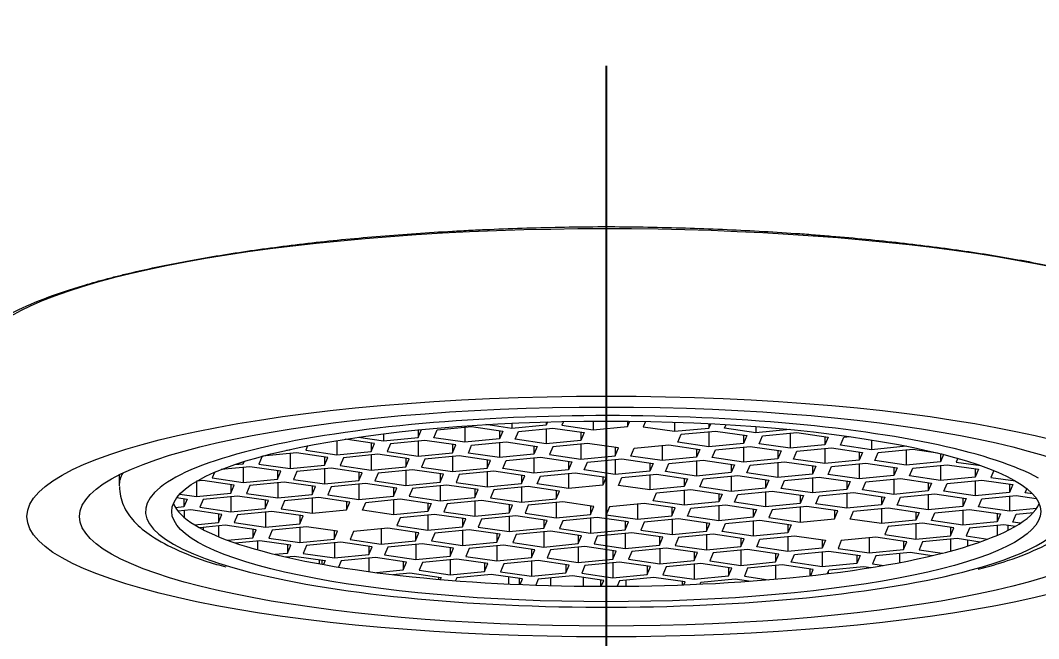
# Model space of a CAD drawing. Extents: x 8168 to 8762, y -18775 to -18355.
# Drawn here: x 8517.37 to 8536.7, y -18565.15 to -18553.4 of the extents above; entities that cross this region are included whole.
import ezdxf

# ---------------------------------------------------------------- set-up
doc = ezdxf.new("R2010")
doc.units = 0
doc.header["$MEASUREMENT"] = 0
doc.linetypes.add('CENTER2', pattern=[28.575, 19.05, -3.175, 3.175, -3.175])
doc.linetypes.add('HIDDEN2', pattern=[4.7625, 3.175, -1.5875])
doc.layers.get('DEFPOINTS').update_dxf_attribs({"linetype": 'CONTINUOUS'})
for name, color, linetype in [('1', 4, 'HIDDEN2'), ('CENTER', 1, 'CENTER2'), ('DIM', 2, 'CONTINUOUS')]:
    doc.layers.add(name, color=color, linetype=linetype)
doc.styles.get("Standard").update_dxf_attribs({"font": ''})
doc.styles.get('Standard').set_extended_font_data('Gulim')
doc.dimstyles.new('ISO-25', dxfattribs={"dimtxt": 2.5, "dimasz": 2.5, "dimexe": 1.25, "dimexo": 0.625, "dimtad": 1, "dimdec": 1, "dimdsep": 46, "dimtxsty": 'Standard', "dimcen": 2.5, "dimadec": 0, "dimazin": 0, "dimtfac": 1, "dimtdec": 1, "dimtmove": 0, "dimatfit": 3, "dimfxl": 1, "dimarcsym": 0})

# ---------------------------------------------------------------- blocks, each defined once
blk = doc.blocks.new('*D20')
at = {"layer": 'DEFPOINTS', "color": 0, "transparency": 16777216}
for p in [(8528.417, -18544.232, 0), (8571.582, -18544.232), (8554.294, -18657.364, 0)]:
    blk.add_point(p, dxfattribs=at)
at = {"layer": 'DIM', "color": 3, "lineweight": -2, "transparency": 16777216}
for p, q in [((8529.042, -18544.232), (8572.832, -18544.232)), ((8571.582, -18652.364), (8571.582, -18549.232)), ((8554.919, -18657.364), (8572.832, -18657.364))]:
    blk.add_line(p, q, dxfattribs=at)
at = {"layer": 'DIM', "color": 3, "transparency": 16777216}
for points in [[(8570.748, -18549.232), (8572.415, -18549.232), (8571.582, -18544.232)], [(8570.748, -18652.364), (8572.415, -18652.364), (8571.582, -18657.364)]]:
    blk.add_solid(points, dxfattribs=at)
at = {"layer": 'DIM', "color": 3, "transparency": 16777216, "insert": (8568.387, -18606.596), "char_height": 5, "attachment_point": 5, "rotation": 90}
blk.add_mtext('113', dxfattribs=at)
blk = doc.blocks.new('*D21')
at = {"layer": 'DEFPOINTS', "color": 0, "transparency": 16777216}
for p in [(8528.493, -18504.333, 0), (8592.233, -18504.333), (8554.294, -18657.364, 0)]:
    blk.add_point(p, dxfattribs=at)
at = {"layer": 'DIM', "color": 3, "lineweight": -2, "transparency": 16777216}
for p, q in [((8529.118, -18504.333), (8593.483, -18504.333)), ((8592.233, -18652.364), (8592.233, -18509.333)), ((8554.919, -18657.364), (8593.483, -18657.364))]:
    blk.add_line(p, q, dxfattribs=at)
at = {"layer": 'DIM', "color": 3, "transparency": 16777216}
for points in [[(8591.399, -18509.333), (8593.066, -18509.333), (8592.233, -18504.333)], [(8591.399, -18652.364), (8593.066, -18652.364), (8592.233, -18657.364)]]:
    blk.add_solid(points, dxfattribs=at)
at = {"layer": 'DIM', "color": 3, "transparency": 16777216, "insert": (8589.038, -18598.267), "char_height": 5, "attachment_point": 5, "rotation": 90}
blk.add_mtext('153', dxfattribs=at)

msp = doc.modelspace()

# ---------------------------------------------------------------- linework, layer by layer
at = {"layer": '1', "color": 7, "linetype": 'Continuous', "lineweight": 18}
for p, q in [((8526.699, -18561.055, 0), (8526.699, -18561.153, 0)), ((8527.378, -18561.03, 0), (8527.353, -18561.09, 0)), ((8527.353, -18561.031, 0), (8527.353, -18561.09, 0)), ((8527.683, -18561.023, 0), (8527.652, -18561.095, 0)), ((8528.243, -18561.015, 0), (8528.243, -18561.181, 0)), ((8528.897, -18561.016, 0), (8528.897, -18561.118, 0)), ((8528.897, -18561.118, 0), (8528.94, -18561.017, 0)), ((8529.239, -18561.021, 0), (8529.196, -18561.123, 0)), ((8529.787, -18561.035, 0), (8529.787, -18561.209, 0)), ((8530.441, -18561.063, 0), (8530.441, -18561.146, 0)), ((8530.441, -18561.146, 0), (8530.476, -18561.065, 0)), ((8524.266, -18561.257, 0), (8524.266, -18561.389, 0)), ((8524.92, -18561.326, 0), (8524.983, -18561.177, 0)), ((8524.92, -18561.183, 0), (8524.92, -18561.326, 0)), ((8525.219, -18561.331, 0), (8525.282, -18561.182, 0)), ((8525.282, -18561.182, 0), (8525.936, -18561.118, 0)), ((8525.81, -18561.13, 0), (8525.81, -18561.417, 0)), ((8525.936, -18561.118, 0), (8526.527, -18561.204, 0)), ((8526.699, -18561.153, 0), (8526.206, -18561.081, 0)), ((8526.464, -18561.195, 0), (8526.464, -18561.354, 0)), ((8526.527, -18561.204, 0), (8526.464, -18561.354, 0)), ((8527.353, -18561.09, 0), (8526.699, -18561.153, 0)), ((8526.763, -18561.359, 0), (8526.826, -18561.21, 0)), ((8526.826, -18561.21, 0), (8527.48, -18561.146, 0)), ((8527.354, -18561.159, 0), (8527.354, -18561.445, 0)), ((8527.48, -18561.146, 0), (8528.071, -18561.232, 0)), ((8527.652, -18561.095, 0), (8528.243, -18561.181, 0)), ((8528.008, -18561.223, 0), (8528.008, -18561.382, 0)), ((8528.071, -18561.232, 0), (8528.008, -18561.382, 0)), ((8528.243, -18561.181, 0), (8528.897, -18561.118, 0)), ((8529.196, -18561.123, 0), (8529.787, -18561.209, 0)), ((8529.787, -18561.209, 0), (8530.441, -18561.146, 0)), ((8529.914, -18561.266, 0), (8530.568, -18561.203, 0)), ((8530.442, -18561.215, 0), (8530.442, -18561.502, 0)), ((8530.568, -18561.203, 0), (8531.159, -18561.289, 0)), ((8530.74, -18561.151, 0), (8530.77, -18561.081, 0)), ((8531.332, -18561.238, 0), (8530.74, -18561.151, 0)), ((8531.332, -18561.119, 0), (8531.332, -18561.238, 0)), ((8531.979, -18561.175, 0), (8531.332, -18561.238, 0)), ((8531.458, -18561.294, 0), (8532.112, -18561.231, 0)), ((8531.987, -18561.243, 0), (8531.987, -18561.53, 0)), ((8532.112, -18561.231, 0), (8532.704, -18561.317, 0)), ((8523.377, -18561.384, 0), (8523.377, -18561.653, 0)), ((8524.094, -18561.44, 0), (8523.534, -18561.359, 0)), ((8523.791, -18561.32, 0), (8524.266, -18561.389, 0)), ((8524.031, -18561.431, 0), (8524.031, -18561.59, 0)), ((8524.031, -18561.59, 0), (8524.094, -18561.44, 0)), ((8524.266, -18561.389, 0), (8524.92, -18561.326, 0)), ((8524.393, -18561.446, 0), (8524.33, -18561.595, 0)), ((8525.047, -18561.382, 0), (8524.393, -18561.446, 0)), ((8524.921, -18561.394, 0), (8524.921, -18561.681, 0)), ((8525.638, -18561.468, 0), (8525.047, -18561.382, 0)), ((8525.81, -18561.417, 0), (8525.219, -18561.331, 0)), ((8526.464, -18561.354, 0), (8525.81, -18561.417, 0)), ((8525.937, -18561.474, 0), (8526.591, -18561.41, 0)), ((8526.465, -18561.423, 0), (8526.465, -18561.709, 0)), ((8526.591, -18561.41, 0), (8527.182, -18561.496, 0)), ((8527.354, -18561.445, 0), (8526.763, -18561.359, 0)), ((8528.008, -18561.382, 0), (8527.354, -18561.445, 0)), ((8528.135, -18561.438, 0), (8527.481, -18561.502, 0)), ((8528.009, -18561.451, 0), (8528.009, -18561.737, 0)), ((8528.726, -18561.525, 0), (8528.135, -18561.438, 0)), ((8529.851, -18561.415, 0), (8529.914, -18561.266, 0)), ((8530.442, -18561.502, 0), (8529.851, -18561.415, 0)), ((8531.097, -18561.438, 0), (8530.442, -18561.502, 0)), ((8531.097, -18561.279, 0), (8531.097, -18561.438, 0)), ((8531.159, -18561.289, 0), (8531.097, -18561.438, 0)), ((8531.395, -18561.444, 0), (8531.458, -18561.294, 0)), ((8531.987, -18561.53, 0), (8531.395, -18561.444, 0)), ((8532.641, -18561.308, 0), (8532.641, -18561.466, 0)), ((8532.704, -18561.317, 0), (8532.641, -18561.466, 0)), ((8532.94, -18561.472, 0), (8533.002, -18561.322, 0)), ((8533.002, -18561.322, 0), (8533.126, -18561.31, 0)), ((8533.531, -18561.371, 0), (8533.531, -18561.558, 0)), ((8522.614, -18561.618, 0), (8521.963, -18561.681, 0)), ((8522.423, -18561.568, 0), (8522.487, -18561.562, 0)), ((8522.487, -18561.562, 0), (8522.491, -18561.553, 0)), ((8522.487, -18561.554, 0), (8522.487, -18561.562, 0)), ((8522.488, -18561.63, 0), (8522.488, -18561.917, 0)), ((8523.205, -18561.704, 0), (8522.614, -18561.618, 0)), ((8522.821, -18561.484, 0), (8522.786, -18561.567, 0)), ((8522.786, -18561.567, 0), (8523.377, -18561.653, 0)), ((8523.377, -18561.653, 0), (8524.031, -18561.59, 0)), ((8524.158, -18561.646, 0), (8523.504, -18561.71, 0)), ((8524.749, -18561.732, 0), (8524.158, -18561.646, 0)), ((8524.33, -18561.595, 0), (8524.921, -18561.681, 0)), ((8524.921, -18561.681, 0), (8525.575, -18561.618, 0)), ((8525.575, -18561.459, 0), (8525.575, -18561.618, 0)), ((8525.575, -18561.618, 0), (8525.638, -18561.468, 0)), ((8525.874, -18561.623, 0), (8525.937, -18561.474, 0)), ((8526.465, -18561.709, 0), (8525.874, -18561.623, 0)), ((8527.119, -18561.646, 0), (8526.465, -18561.709, 0)), ((8527.119, -18561.487, 0), (8527.119, -18561.646, 0)), ((8527.182, -18561.496, 0), (8527.119, -18561.646, 0)), ((8527.481, -18561.502, 0), (8527.418, -18561.651, 0)), ((8528.663, -18561.515, 0), (8528.663, -18561.674, 0)), ((8528.663, -18561.674, 0), (8528.726, -18561.525, 0)), ((8528.962, -18561.679, 0), (8529.025, -18561.53, 0)), ((8529.025, -18561.53, 0), (8529.679, -18561.467, 0)), ((8529.553, -18561.479, 0), (8529.553, -18561.766, 0)), ((8529.679, -18561.467, 0), (8530.27, -18561.553, 0)), ((8530.207, -18561.543, 0), (8530.207, -18561.702, 0)), ((8530.27, -18561.553, 0), (8530.207, -18561.702, 0)), ((8530.506, -18561.708, 0), (8530.569, -18561.558, 0)), ((8530.569, -18561.558, 0), (8531.223, -18561.495, 0)), ((8531.098, -18561.507, 0), (8531.098, -18561.794, 0)), ((8531.223, -18561.495, 0), (8531.815, -18561.581, 0)), ((8531.752, -18561.572, 0), (8531.752, -18561.73, 0)), ((8531.815, -18561.581, 0), (8531.752, -18561.73, 0)), ((8532.641, -18561.466, 0), (8531.987, -18561.53, 0)), ((8532.05, -18561.736, 0), (8532.113, -18561.586, 0)), ((8532.113, -18561.586, 0), (8532.767, -18561.523, 0)), ((8532.642, -18561.535, 0), (8532.642, -18561.822, 0)), ((8532.767, -18561.523, 0), (8533.359, -18561.609, 0)), ((8533.531, -18561.558, 0), (8532.94, -18561.472, 0)), ((8533.296, -18561.6, 0), (8533.296, -18561.758, 0)), ((8533.359, -18561.609, 0), (8533.296, -18561.758, 0)), ((8534.185, -18561.494, 0), (8533.531, -18561.558, 0)), ((8533.595, -18561.764, 0), (8533.657, -18561.614, 0)), ((8533.657, -18561.614, 0), (8534.312, -18561.551, 0)), ((8534.185, -18561.488, 0), (8534.185, -18561.494, 0)), ((8534.187, -18561.488, 0), (8534.185, -18561.494, 0)), ((8534.186, -18561.563, 0), (8534.186, -18561.85, 0)), ((8534.312, -18561.551, 0), (8534.782, -18561.619, 0)), ((8534.84, -18561.634, 0), (8534.84, -18561.786, 0)), ((8521.435, -18561.841, 0), (8521.598, -18561.826, 0)), ((8521.598, -18561.826, 0), (8521.616, -18561.782, 0)), ((8521.598, -18561.788, 0), (8521.598, -18561.826, 0)), ((8521.959, -18561.682, 0), (8521.897, -18561.831, 0)), ((8521.897, -18561.831, 0), (8522.488, -18561.917, 0)), ((8523.142, -18561.695, 0), (8523.142, -18561.854, 0)), ((8523.142, -18561.854, 0), (8523.205, -18561.704, 0)), ((8523.504, -18561.71, 0), (8523.441, -18561.859, 0)), ((8524.032, -18561.658, 0), (8524.032, -18561.945, 0)), ((8524.686, -18561.723, 0), (8524.686, -18561.882, 0)), ((8524.686, -18561.882, 0), (8524.749, -18561.732, 0)), ((8525.048, -18561.738, 0), (8524.985, -18561.887, 0)), ((8525.702, -18561.674, 0), (8525.048, -18561.738, 0)), ((8525.576, -18561.687, 0), (8525.576, -18561.973, 0)), ((8526.293, -18561.76, 0), (8525.702, -18561.674, 0)), ((8526.23, -18561.751, 0), (8526.23, -18561.91, 0)), ((8526.23, -18561.91, 0), (8526.293, -18561.76, 0)), ((8526.529, -18561.915, 0), (8526.592, -18561.766, 0)), ((8526.592, -18561.766, 0), (8527.246, -18561.702, 0)), ((8527.12, -18561.715, 0), (8527.12, -18562.001, 0)), ((8527.246, -18561.702, 0), (8527.837, -18561.789, 0)), ((8527.418, -18561.651, 0), (8528.009, -18561.737, 0)), ((8527.774, -18561.779, 0), (8527.774, -18561.938, 0)), ((8527.837, -18561.789, 0), (8527.774, -18561.938, 0)), ((8528.009, -18561.737, 0), (8528.663, -18561.674, 0)), ((8528.073, -18561.943, 0), (8528.136, -18561.794, 0)), ((8528.136, -18561.794, 0), (8528.79, -18561.731, 0)), ((8528.664, -18561.743, 0), (8528.664, -18562.029, 0)), ((8528.79, -18561.731, 0), (8529.381, -18561.817, 0)), ((8529.553, -18561.766, 0), (8528.962, -18561.679, 0)), ((8529.318, -18561.807, 0), (8529.318, -18561.966, 0)), ((8529.381, -18561.817, 0), (8529.318, -18561.966, 0)), ((8530.207, -18561.702, 0), (8529.553, -18561.766, 0)), ((8529.617, -18561.972, 0), (8529.68, -18561.822, 0)), ((8529.68, -18561.822, 0), (8530.334, -18561.759, 0)), ((8530.208, -18561.771, 0), (8530.208, -18562.058, 0)), ((8530.334, -18561.759, 0), (8530.925, -18561.845, 0)), ((8531.098, -18561.794, 0), (8530.506, -18561.708, 0)), ((8530.863, -18561.836, 0), (8530.863, -18561.994, 0)), ((8531.752, -18561.73, 0), (8531.098, -18561.794, 0)), ((8531.224, -18561.85, 0), (8531.878, -18561.787, 0)), ((8531.753, -18561.799, 0), (8531.753, -18562.086, 0)), ((8531.878, -18561.787, 0), (8532.47, -18561.873, 0)), ((8532.642, -18561.822, 0), (8532.05, -18561.736, 0)), ((8533.296, -18561.758, 0), (8532.642, -18561.822, 0)), ((8532.768, -18561.878, 0), (8533.422, -18561.815, 0)), ((8533.297, -18561.827, 0), (8533.297, -18562.114, 0)), ((8533.422, -18561.815, 0), (8534.014, -18561.901, 0)), ((8534.186, -18561.85, 0), (8533.595, -18561.764, 0)), ((8534.84, -18561.786, 0), (8534.186, -18561.85, 0)), ((8534.898, -18561.648, 0), (8534.84, -18561.786, 0)), ((8535.168, -18561.721, 0), (8535.139, -18561.792, 0)), ((8535.139, -18561.792, 0), (8535.603, -18561.859, 0)), ((8521.053, -18561.989, 0), (8521.008, -18562.095, 0)), ((8521.725, -18561.882, 0), (8521.182, -18561.935, 0)), ((8521.599, -18561.894, 0), (8521.599, -18562.181, 0)), ((8522.316, -18561.968, 0), (8521.725, -18561.882, 0)), ((8522.253, -18561.959, 0), (8522.253, -18562.118, 0)), ((8522.253, -18562.118, 0), (8522.316, -18561.968, 0)), ((8522.488, -18561.917, 0), (8523.142, -18561.854, 0)), ((8522.615, -18561.974, 0), (8522.552, -18562.123, 0)), ((8523.269, -18561.91, 0), (8522.615, -18561.974, 0)), ((8523.143, -18561.922, 0), (8523.143, -18562.209, 0)), ((8523.86, -18561.996, 0), (8523.269, -18561.91, 0)), ((8523.441, -18561.859, 0), (8524.032, -18561.945, 0)), ((8523.797, -18561.987, 0), (8523.797, -18562.146, 0)), ((8523.797, -18562.146, 0), (8523.86, -18561.996, 0)), ((8524.032, -18561.945, 0), (8524.686, -18561.882, 0)), ((8524.159, -18562.002, 0), (8524.096, -18562.151, 0)), ((8524.813, -18561.938, 0), (8524.159, -18562.002, 0)), ((8524.687, -18561.951, 0), (8524.687, -18562.237, 0)), ((8525.404, -18562.024, 0), (8524.813, -18561.938, 0)), ((8524.985, -18561.887, 0), (8525.576, -18561.973, 0)), ((8525.341, -18562.015, 0), (8525.341, -18562.174, 0)), ((8525.341, -18562.174, 0), (8525.404, -18562.024, 0)), ((8525.576, -18561.973, 0), (8526.23, -18561.91, 0)), ((8525.703, -18562.03, 0), (8525.64, -18562.179, 0)), ((8526.357, -18561.966, 0), (8525.703, -18562.03, 0)), ((8526.231, -18561.979, 0), (8526.231, -18562.265, 0)), ((8526.948, -18562.053, 0), (8526.357, -18561.966, 0)), ((8527.12, -18562.001, 0), (8526.529, -18561.915, 0)), ((8527.774, -18561.938, 0), (8527.12, -18562.001, 0)), ((8527.247, -18562.058, 0), (8527.901, -18561.995, 0)), ((8527.775, -18562.007, 0), (8527.775, -18562.293, 0)), ((8527.901, -18561.995, 0), (8528.492, -18562.081, 0)), ((8528.664, -18562.029, 0), (8528.073, -18561.943, 0)), ((8529.318, -18561.966, 0), (8528.664, -18562.029, 0)), ((8528.791, -18562.086, 0), (8529.445, -18562.023, 0)), ((8529.445, -18562.023, 0), (8530.036, -18562.109, 0)), ((8530.208, -18562.058, 0), (8529.617, -18561.972, 0)), ((8530.863, -18561.994, 0), (8530.208, -18562.058, 0)), ((8530.925, -18561.845, 0), (8530.863, -18561.994, 0)), ((8531.161, -18562, 0), (8531.224, -18561.85, 0)), ((8531.753, -18562.086, 0), (8531.161, -18562, 0)), ((8532.407, -18562.022, 0), (8531.753, -18562.086, 0)), ((8532.407, -18561.864, 0), (8532.407, -18562.022, 0)), ((8532.47, -18561.873, 0), (8532.407, -18562.022, 0)), ((8532.706, -18562.028, 0), (8532.768, -18561.878, 0)), ((8533.297, -18562.114, 0), (8532.706, -18562.028, 0)), ((8533.951, -18561.892, 0), (8533.951, -18562.05, 0)), ((8534.014, -18561.901, 0), (8533.951, -18562.05, 0)), ((8534.25, -18562.056, 0), (8534.313, -18561.906, 0)), ((8534.313, -18561.906, 0), (8534.967, -18561.843, 0)), ((8534.841, -18561.855, 0), (8534.841, -18562.142, 0)), ((8534.967, -18561.843, 0), (8535.558, -18561.929, 0)), ((8535.495, -18561.92, 0), (8535.495, -18562.078, 0)), ((8535.558, -18561.929, 0), (8535.495, -18562.078, 0)), ((8535.849, -18561.953, 0), (8535.794, -18562.084, 0)), ((8519.243, -18562.037, 0), (8519.243, -18562.24, 0)), ((8520.71, -18562.161, 0), (8520.71, -18562.445, 0)), ((8520.836, -18562.146, 0), (8520.715, -18562.158, 0)), ((8521.427, -18562.232, 0), (8520.836, -18562.146, 0)), ((8521.008, -18562.095, 0), (8521.599, -18562.181, 0)), ((8521.364, -18562.223, 0), (8521.364, -18562.382, 0)), ((8521.599, -18562.181, 0), (8522.253, -18562.118, 0)), ((8522.38, -18562.174, 0), (8521.726, -18562.238, 0)), ((8522.254, -18562.186, 0), (8522.254, -18562.473, 0)), ((8522.971, -18562.26, 0), (8522.38, -18562.174, 0)), ((8522.552, -18562.123, 0), (8523.143, -18562.209, 0)), ((8523.143, -18562.209, 0), (8523.797, -18562.146, 0)), ((8523.924, -18562.202, 0), (8523.27, -18562.266, 0)), ((8523.798, -18562.215, 0), (8523.798, -18562.501, 0)), ((8524.515, -18562.288, 0), (8523.924, -18562.202, 0)), ((8524.096, -18562.151, 0), (8524.687, -18562.237, 0)), ((8524.687, -18562.237, 0), (8525.341, -18562.174, 0)), ((8525.64, -18562.179, 0), (8526.231, -18562.265, 0)), ((8526.231, -18562.265, 0), (8526.885, -18562.202, 0)), ((8526.885, -18562.043, 0), (8526.885, -18562.202, 0)), ((8526.885, -18562.202, 0), (8526.948, -18562.053, 0)), ((8527.184, -18562.207, 0), (8527.247, -18562.058, 0)), ((8527.775, -18562.293, 0), (8527.184, -18562.207, 0)), ((8528.429, -18562.071, 0), (8528.429, -18562.23, 0)), ((8528.492, -18562.081, 0), (8528.429, -18562.23, 0)), ((8528.728, -18562.236, 0), (8528.791, -18562.086, 0)), ((8529.319, -18562.035, 0), (8529.319, -18562.322, 0)), ((8529.974, -18562.1, 0), (8529.974, -18562.258, 0)), ((8530.036, -18562.109, 0), (8529.974, -18562.258, 0)), ((8530.272, -18562.264, 0), (8530.335, -18562.114, 0)), ((8530.335, -18562.114, 0), (8530.989, -18562.051, 0)), ((8530.864, -18562.063, 0), (8530.864, -18562.35, 0)), ((8530.989, -18562.051, 0), (8531.581, -18562.137, 0)), ((8531.518, -18562.128, 0), (8531.518, -18562.286, 0)), ((8531.581, -18562.137, 0), (8531.518, -18562.286, 0)), ((8531.816, -18562.292, 0), (8531.879, -18562.142, 0)), ((8531.879, -18562.142, 0), (8532.533, -18562.079, 0)), ((8532.408, -18562.091, 0), (8532.408, -18562.378, 0)), ((8532.533, -18562.079, 0), (8533.125, -18562.165, 0)), ((8533.062, -18562.156, 0), (8533.062, -18562.314, 0)), ((8533.125, -18562.165, 0), (8533.062, -18562.314, 0)), ((8533.951, -18562.05, 0), (8533.297, -18562.114, 0)), ((8533.361, -18562.32, 0), (8533.423, -18562.17, 0)), ((8533.423, -18562.17, 0), (8534.078, -18562.107, 0)), ((8533.952, -18562.119, 0), (8533.952, -18562.406, 0)), ((8534.078, -18562.107, 0), (8534.669, -18562.193, 0)), ((8534.841, -18562.142, 0), (8534.25, -18562.056, 0)), ((8534.606, -18562.184, 0), (8534.606, -18562.342, 0)), ((8534.669, -18562.193, 0), (8534.606, -18562.342, 0)), ((8535.495, -18562.078, 0), (8534.841, -18562.142, 0)), ((8534.905, -18562.348, 0), (8534.968, -18562.198, 0)), ((8534.968, -18562.198, 0), (8535.622, -18562.135, 0)), ((8535.496, -18562.147, 0), (8535.496, -18562.434, 0)), ((8535.622, -18562.135, 0), (8536.213, -18562.221, 0)), ((8535.794, -18562.084, 0), (8536.262, -18562.152, 0)), ((8536.15, -18562.212, 0), (8536.15, -18562.371, 0)), ((8536.213, -18562.221, 0), (8536.15, -18562.371, 0)), ((8520.397, -18562.4, 0), (8520.71, -18562.445, 0)), ((8520.71, -18562.445, 0), (8521.364, -18562.382, 0)), ((8521.364, -18562.382, 0), (8521.427, -18562.232, 0)), ((8521.726, -18562.238, 0), (8521.663, -18562.387, 0)), ((8521.663, -18562.387, 0), (8522.254, -18562.473, 0)), ((8522.254, -18562.473, 0), (8522.908, -18562.41, 0)), ((8522.908, -18562.251, 0), (8522.908, -18562.41, 0)), ((8522.908, -18562.41, 0), (8522.971, -18562.26, 0)), ((8523.27, -18562.266, 0), (8523.207, -18562.415, 0)), ((8523.207, -18562.415, 0), (8523.798, -18562.501, 0)), ((8524.452, -18562.279, 0), (8524.452, -18562.438, 0)), ((8524.452, -18562.438, 0), (8524.515, -18562.288, 0)), ((8524.814, -18562.294, 0), (8524.751, -18562.443, 0)), ((8525.468, -18562.23, 0), (8524.814, -18562.294, 0)), ((8525.342, -18562.243, 0), (8525.342, -18562.529, 0)), ((8526.059, -18562.316, 0), (8525.468, -18562.23, 0)), ((8525.996, -18562.307, 0), (8525.996, -18562.466, 0)), ((8525.996, -18562.466, 0), (8526.059, -18562.316, 0)), ((8526.358, -18562.322, 0), (8526.295, -18562.471, 0)), ((8527.012, -18562.259, 0), (8526.358, -18562.322, 0)), ((8526.886, -18562.271, 0), (8526.886, -18562.557, 0)), ((8527.603, -18562.345, 0), (8527.012, -18562.259, 0)), ((8527.54, -18562.335, 0), (8527.54, -18562.494, 0)), ((8527.54, -18562.494, 0), (8527.603, -18562.345, 0)), ((8528.429, -18562.23, 0), (8527.775, -18562.293, 0)), ((8529.319, -18562.322, 0), (8528.728, -18562.236, 0)), ((8529.974, -18562.258, 0), (8529.319, -18562.322, 0)), ((8529.383, -18562.528, 0), (8529.446, -18562.378, 0)), ((8529.446, -18562.378, 0), (8530.1, -18562.315, 0)), ((8529.975, -18562.327, 0), (8529.975, -18562.614, 0)), ((8530.1, -18562.315, 0), (8530.691, -18562.401, 0)), ((8530.864, -18562.35, 0), (8530.272, -18562.264, 0)), ((8530.629, -18562.392, 0), (8530.629, -18562.55, 0)), ((8530.691, -18562.401, 0), (8530.629, -18562.55, 0)), ((8531.518, -18562.286, 0), (8530.864, -18562.35, 0)), ((8530.927, -18562.556, 0), (8530.99, -18562.406, 0)), ((8530.99, -18562.406, 0), (8531.644, -18562.343, 0)), ((8531.519, -18562.355, 0), (8531.519, -18562.642, 0)), ((8531.644, -18562.343, 0), (8532.236, -18562.429, 0)), ((8532.408, -18562.378, 0), (8531.816, -18562.292, 0)), ((8532.173, -18562.42, 0), (8532.173, -18562.578, 0)), ((8533.062, -18562.314, 0), (8532.408, -18562.378, 0)), ((8532.534, -18562.434, 0), (8533.189, -18562.371, 0)), ((8533.063, -18562.383, 0), (8533.063, -18562.67, 0)), ((8533.189, -18562.371, 0), (8533.78, -18562.457, 0)), ((8533.952, -18562.406, 0), (8533.361, -18562.32, 0)), ((8534.606, -18562.342, 0), (8533.952, -18562.406, 0)), ((8534.079, -18562.462, 0), (8534.733, -18562.399, 0)), ((8534.607, -18562.411, 0), (8534.607, -18562.698, 0)), ((8534.733, -18562.399, 0), (8535.324, -18562.485, 0)), ((8535.496, -18562.434, 0), (8534.905, -18562.348, 0)), ((8536.15, -18562.371, 0), (8535.496, -18562.434, 0)), ((8536.449, -18562.376, 0), (8536.481, -18562.3, 0)), ((8536.586, -18562.396, 0), (8536.449, -18562.376, 0)), ((8520.34, -18562.467, 0), (8520.538, -18562.496, 0)), ((8520.475, -18562.487, 0), (8520.475, -18562.646, 0)), ((8520.538, -18562.496, 0), (8520.475, -18562.646, 0)), ((8520.837, -18562.502, 0), (8520.774, -18562.651, 0)), ((8521.491, -18562.438, 0), (8520.837, -18562.502, 0)), ((8521.365, -18562.45, 0), (8521.365, -18562.737, 0)), ((8522.082, -18562.524, 0), (8521.491, -18562.438, 0)), ((8522.019, -18562.515, 0), (8522.019, -18562.674, 0)), ((8522.019, -18562.674, 0), (8522.082, -18562.524, 0)), ((8522.381, -18562.53, 0), (8522.318, -18562.679, 0)), ((8523.035, -18562.466, 0), (8522.381, -18562.53, 0)), ((8522.909, -18562.478, 0), (8522.909, -18562.765, 0)), ((8523.626, -18562.552, 0), (8523.035, -18562.466, 0)), ((8523.563, -18562.543, 0), (8523.563, -18562.702, 0)), ((8523.563, -18562.702, 0), (8523.626, -18562.552, 0)), ((8523.798, -18562.501, 0), (8524.452, -18562.438, 0)), ((8523.862, -18562.707, 0), (8523.925, -18562.558, 0)), ((8523.925, -18562.558, 0), (8524.579, -18562.494, 0)), ((8524.453, -18562.507, 0), (8524.453, -18562.793, 0)), ((8524.579, -18562.494, 0), (8525.17, -18562.58, 0)), ((8524.751, -18562.443, 0), (8525.342, -18562.529, 0)), ((8525.107, -18562.571, 0), (8525.107, -18562.73, 0)), ((8525.17, -18562.58, 0), (8525.107, -18562.73, 0)), ((8525.342, -18562.529, 0), (8525.996, -18562.466, 0)), ((8525.469, -18562.586, 0), (8525.406, -18562.735, 0)), ((8526.123, -18562.522, 0), (8525.469, -18562.586, 0)), ((8525.997, -18562.535, 0), (8525.997, -18562.821, 0)), ((8526.714, -18562.609, 0), (8526.123, -18562.522, 0)), ((8526.295, -18562.471, 0), (8526.886, -18562.557, 0)), ((8526.651, -18562.599, 0), (8526.651, -18562.758, 0)), ((8526.651, -18562.758, 0), (8526.714, -18562.609, 0)), ((8526.886, -18562.557, 0), (8527.54, -18562.494, 0)), ((8527.667, -18562.551, 0), (8527.013, -18562.614, 0)), ((8527.541, -18562.563, 0), (8527.541, -18562.85, 0)), ((8528.258, -18562.637, 0), (8527.667, -18562.551, 0)), ((8529.211, -18562.579, 0), (8528.557, -18562.642, 0)), ((8529.085, -18562.591, 0), (8529.085, -18562.878, 0)), ((8529.802, -18562.665, 0), (8529.211, -18562.579, 0)), ((8529.975, -18562.614, 0), (8529.383, -18562.528, 0)), ((8530.629, -18562.55, 0), (8529.975, -18562.614, 0)), ((8530.101, -18562.67, 0), (8530.755, -18562.607, 0)), ((8530.755, -18562.607, 0), (8531.347, -18562.693, 0)), ((8531.519, -18562.642, 0), (8530.927, -18562.556, 0)), ((8532.173, -18562.578, 0), (8531.519, -18562.642, 0)), ((8532.236, -18562.429, 0), (8532.173, -18562.578, 0)), ((8532.472, -18562.584, 0), (8532.534, -18562.434, 0)), ((8533.063, -18562.67, 0), (8532.472, -18562.584, 0)), ((8533.717, -18562.606, 0), (8533.063, -18562.67, 0)), ((8533.717, -18562.448, 0), (8533.717, -18562.606, 0)), ((8533.78, -18562.457, 0), (8533.717, -18562.606, 0)), ((8534.016, -18562.612, 0), (8534.079, -18562.462, 0)), ((8534.607, -18562.698, 0), (8534.016, -18562.612, 0)), ((8535.261, -18562.476, 0), (8535.261, -18562.634, 0)), ((8535.324, -18562.485, 0), (8535.261, -18562.634, 0)), ((8535.56, -18562.64, 0), (8535.623, -18562.49, 0)), ((8535.623, -18562.49, 0), (8536.277, -18562.427, 0)), ((8536.151, -18562.439, 0), (8536.151, -18562.726, 0)), ((8536.277, -18562.427, 0), (8536.657, -18562.482, 0)), ((8520.475, -18562.646, 0), (8520.315, -18562.661, 0)), ((8520.602, -18562.702, 0), (8520.362, -18562.725, 0)), ((8520.476, -18562.714, 0), (8520.476, -18562.841, 0)), ((8521.193, -18562.788, 0), (8520.602, -18562.702, 0)), ((8520.774, -18562.651, 0), (8521.365, -18562.737, 0)), ((8521.13, -18562.779, 0), (8521.13, -18562.938, 0)), ((8521.13, -18562.938, 0), (8521.193, -18562.788, 0)), ((8521.365, -18562.737, 0), (8522.019, -18562.674, 0)), ((8521.492, -18562.794, 0), (8521.429, -18562.943, 0)), ((8522.146, -18562.73, 0), (8521.492, -18562.794, 0)), ((8522.02, -18562.742, 0), (8522.02, -18563.029, 0)), ((8522.737, -18562.816, 0), (8522.146, -18562.73, 0)), ((8522.318, -18562.679, 0), (8522.909, -18562.765, 0)), ((8522.674, -18562.807, 0), (8522.674, -18562.966, 0)), ((8522.909, -18562.765, 0), (8523.563, -18562.702, 0)), ((8524.453, -18562.793, 0), (8523.862, -18562.707, 0)), ((8525.107, -18562.73, 0), (8524.453, -18562.793, 0)), ((8525.234, -18562.786, 0), (8524.58, -18562.85, 0)), ((8525.108, -18562.799, 0), (8525.108, -18563.085, 0)), ((8525.825, -18562.873, 0), (8525.234, -18562.786, 0)), ((8525.406, -18562.735, 0), (8525.997, -18562.821, 0)), ((8525.997, -18562.821, 0), (8526.651, -18562.758, 0)), ((8527.013, -18562.614, 0), (8526.95, -18562.763, 0)), ((8526.95, -18562.763, 0), (8527.541, -18562.85, 0)), ((8527.541, -18562.85, 0), (8528.195, -18562.786, 0)), ((8528.195, -18562.627, 0), (8528.195, -18562.786, 0)), ((8528.195, -18562.786, 0), (8528.258, -18562.637, 0)), ((8528.557, -18562.642, 0), (8528.494, -18562.792, 0)), ((8528.494, -18562.792, 0), (8529.085, -18562.878, 0)), ((8529.74, -18562.656, 0), (8529.74, -18562.814, 0)), ((8529.74, -18562.814, 0), (8529.802, -18562.665, 0)), ((8530.038, -18562.82, 0), (8530.101, -18562.67, 0)), ((8530.63, -18562.619, 0), (8530.63, -18562.906, 0)), ((8531.284, -18562.684, 0), (8531.284, -18562.842, 0)), ((8531.347, -18562.693, 0), (8531.284, -18562.842, 0)), ((8531.645, -18562.698, 0), (8531.582, -18562.848, 0)), ((8532.299, -18562.635, 0), (8531.645, -18562.698, 0)), ((8532.174, -18562.647, 0), (8532.174, -18562.934, 0)), ((8532.891, -18562.721, 0), (8532.299, -18562.635, 0)), ((8532.828, -18562.712, 0), (8532.828, -18562.87, 0)), ((8532.828, -18562.87, 0), (8532.891, -18562.721, 0)), ((8533.127, -18562.876, 0), (8533.189, -18562.726, 0)), ((8533.189, -18562.726, 0), (8533.844, -18562.663, 0)), ((8533.718, -18562.675, 0), (8533.718, -18562.962, 0)), ((8533.844, -18562.663, 0), (8534.435, -18562.749, 0)), ((8534.372, -18562.74, 0), (8534.372, -18562.898, 0)), ((8534.435, -18562.749, 0), (8534.372, -18562.898, 0)), ((8535.261, -18562.634, 0), (8534.607, -18562.698, 0)), ((8534.671, -18562.904, 0), (8534.734, -18562.754, 0)), ((8534.734, -18562.754, 0), (8535.388, -18562.691, 0)), ((8535.262, -18562.703, 0), (8535.262, -18562.99, 0)), ((8535.388, -18562.691, 0), (8535.979, -18562.777, 0)), ((8536.151, -18562.726, 0), (8535.56, -18562.64, 0)), ((8535.916, -18562.768, 0), (8535.916, -18562.927, 0)), ((8535.979, -18562.777, 0), (8535.916, -18562.927, 0)), ((8536.662, -18562.676, 0), (8536.151, -18562.726, 0)), ((8536.215, -18562.932, 0), (8536.278, -18562.783, 0)), ((8536.278, -18562.783, 0), (8536.603, -18562.751, 0)), ((8520.672, -18562.982, 0), (8521.13, -18562.938, 0)), ((8521.257, -18562.994, 0), (8520.774, -18563.041, 0)), ((8521.848, -18563.08, 0), (8521.257, -18562.994, 0)), ((8521.429, -18562.943, 0), (8522.02, -18563.029, 0)), ((8522.02, -18563.029, 0), (8522.674, -18562.966, 0)), ((8522.674, -18562.966, 0), (8522.737, -18562.816, 0)), ((8524.58, -18562.85, 0), (8524.517, -18562.999, 0)), ((8524.517, -18562.999, 0), (8525.108, -18563.085, 0)), ((8525.762, -18562.863, 0), (8525.762, -18563.022, 0)), ((8525.762, -18563.022, 0), (8525.825, -18562.873, 0)), ((8526.124, -18562.878, 0), (8526.061, -18563.027, 0)), ((8526.778, -18562.815, 0), (8526.124, -18562.878, 0)), ((8526.652, -18562.827, 0), (8526.652, -18563.114, 0)), ((8527.369, -18562.901, 0), (8526.778, -18562.815, 0)), ((8527.306, -18562.891, 0), (8527.306, -18563.05, 0)), ((8527.306, -18563.05, 0), (8527.369, -18562.901, 0)), ((8527.668, -18562.906, 0), (8527.605, -18563.056, 0)), ((8528.322, -18562.843, 0), (8527.668, -18562.906, 0)), ((8528.196, -18562.855, 0), (8528.196, -18563.142, 0)), ((8528.913, -18562.929, 0), (8528.322, -18562.843, 0)), ((8528.85, -18562.92, 0), (8528.85, -18563.078, 0)), ((8528.85, -18563.078, 0), (8528.913, -18562.929, 0)), ((8529.085, -18562.878, 0), (8529.74, -18562.814, 0)), ((8529.212, -18562.934, 0), (8529.149, -18563.084, 0)), ((8529.866, -18562.871, 0), (8529.212, -18562.934, 0)), ((8529.741, -18562.883, 0), (8529.741, -18563.17, 0)), ((8530.457, -18562.957, 0), (8529.866, -18562.871, 0)), ((8530.63, -18562.906, 0), (8530.038, -18562.82, 0)), ((8530.395, -18562.948, 0), (8530.395, -18563.106, 0)), ((8530.395, -18563.106, 0), (8530.457, -18562.957, 0)), ((8531.284, -18562.842, 0), (8530.63, -18562.906, 0)), ((8530.693, -18563.112, 0), (8530.756, -18562.962, 0)), ((8530.756, -18562.962, 0), (8531.41, -18562.899, 0)), ((8531.285, -18562.911, 0), (8531.285, -18563.198, 0)), ((8531.41, -18562.899, 0), (8532.002, -18562.985, 0)), ((8531.582, -18562.848, 0), (8532.174, -18562.934, 0)), ((8531.939, -18562.976, 0), (8531.939, -18563.134, 0)), ((8532.002, -18562.985, 0), (8531.939, -18563.134, 0)), ((8532.174, -18562.934, 0), (8532.828, -18562.87, 0)), ((8533.718, -18562.962, 0), (8533.127, -18562.876, 0)), ((8534.372, -18562.898, 0), (8533.718, -18562.962, 0)), ((8534.499, -18562.955, 0), (8533.845, -18563.018, 0)), ((8534.373, -18562.967, 0), (8534.373, -18563.254, 0)), ((8535.09, -18563.041, 0), (8534.499, -18562.955, 0)), ((8535.262, -18562.99, 0), (8534.671, -18562.904, 0)), ((8535.916, -18562.927, 0), (8535.262, -18562.99, 0)), ((8536.043, -18562.983, 0), (8535.389, -18563.046, 0)), ((8535.917, -18562.995, 0), (8535.917, -18563.184, 0)), ((8536.26, -18563.015, 0), (8536.043, -18562.983, 0)), ((8536.12, -18562.994, 0), (8536.12, -18563.09, 0)), ((8536.36, -18562.953, 0), (8536.215, -18562.932, 0)), ((8520.837, -18563.035, 0), (8520.837, -18563.075, 0)), ((8521.131, -18563.006, 0), (8521.131, -18563.21, 0)), ((8521.785, -18563.071, 0), (8521.785, -18563.23, 0)), ((8521.785, -18563.23, 0), (8521.848, -18563.08, 0)), ((8522.147, -18563.086, 0), (8522.084, -18563.235, 0)), ((8522.801, -18563.022, 0), (8522.147, -18563.086, 0)), ((8522.675, -18563.035, 0), (8522.675, -18563.321, 0)), ((8523.392, -18563.108, 0), (8522.801, -18563.022, 0)), ((8523.329, -18563.099, 0), (8523.329, -18563.258, 0)), ((8523.329, -18563.258, 0), (8523.392, -18563.108, 0)), ((8523.691, -18563.114, 0), (8523.628, -18563.263, 0)), ((8524.345, -18563.05, 0), (8523.691, -18563.114, 0)), ((8524.219, -18563.063, 0), (8524.219, -18563.349, 0)), ((8524.936, -18563.137, 0), (8524.345, -18563.05, 0)), ((8524.873, -18563.127, 0), (8524.873, -18563.286, 0)), ((8524.873, -18563.286, 0), (8524.936, -18563.137, 0)), ((8525.108, -18563.085, 0), (8525.762, -18563.022, 0)), ((8525.235, -18563.142, 0), (8525.172, -18563.291, 0)), ((8525.889, -18563.079, 0), (8525.235, -18563.142, 0)), ((8525.763, -18563.091, 0), (8525.763, -18563.377, 0)), ((8526.48, -18563.165, 0), (8525.889, -18563.079, 0)), ((8526.061, -18563.027, 0), (8526.652, -18563.114, 0)), ((8526.417, -18563.155, 0), (8526.417, -18563.314, 0)), ((8526.417, -18563.314, 0), (8526.48, -18563.165, 0)), ((8526.652, -18563.114, 0), (8527.306, -18563.05, 0)), ((8526.779, -18563.17, 0), (8526.716, -18563.32, 0)), ((8527.433, -18563.107, 0), (8526.779, -18563.17, 0)), ((8527.307, -18563.119, 0), (8527.307, -18563.406, 0)), ((8528.024, -18563.193, 0), (8527.433, -18563.107, 0)), ((8527.605, -18563.056, 0), (8528.196, -18563.142, 0)), ((8527.961, -18563.184, 0), (8527.961, -18563.342, 0)), ((8527.961, -18563.342, 0), (8528.024, -18563.193, 0)), ((8528.196, -18563.142, 0), (8528.85, -18563.078, 0)), ((8528.977, -18563.135, 0), (8528.323, -18563.198, 0)), ((8528.851, -18563.147, 0), (8528.851, -18563.434, 0)), ((8529.568, -18563.221, 0), (8528.977, -18563.135, 0)), ((8529.149, -18563.084, 0), (8529.741, -18563.17, 0)), ((8529.741, -18563.17, 0), (8530.395, -18563.106, 0)), ((8530.521, -18563.163, 0), (8529.867, -18563.226, 0)), ((8530.396, -18563.175, 0), (8530.396, -18563.462, 0)), ((8531.113, -18563.249, 0), (8530.521, -18563.163, 0)), ((8531.285, -18563.198, 0), (8530.693, -18563.112, 0)), ((8531.939, -18563.134, 0), (8531.285, -18563.198, 0)), ((8531.411, -18563.254, 0), (8532.065, -18563.191, 0)), ((8532.065, -18563.191, 0), (8532.657, -18563.277, 0)), ((8533.845, -18563.018, 0), (8533.782, -18563.168, 0)), ((8533.782, -18563.168, 0), (8534.373, -18563.254, 0)), ((8534.373, -18563.254, 0), (8535.027, -18563.191, 0)), ((8535.027, -18563.032, 0), (8535.027, -18563.191, 0)), ((8535.027, -18563.191, 0), (8535.09, -18563.041, 0)), ((8535.389, -18563.046, 0), (8535.326, -18563.196, 0)), ((8521.302, -18563.277, 0), (8521.785, -18563.23, 0)), ((8521.912, -18563.286, 0), (8521.454, -18563.331, 0)), ((8521.872, -18563.29, 0), (8521.872, -18563.459, 0)), ((8522.503, -18563.372, 0), (8521.912, -18563.286, 0)), ((8522.084, -18563.235, 0), (8522.675, -18563.321, 0)), ((8522.44, -18563.363, 0), (8522.44, -18563.522, 0)), ((8522.44, -18563.522, 0), (8522.503, -18563.372, 0)), ((8522.675, -18563.321, 0), (8523.329, -18563.258, 0)), ((8522.802, -18563.378, 0), (8522.739, -18563.527, 0)), ((8523.456, -18563.314, 0), (8522.802, -18563.378, 0)), ((8523.33, -18563.327, 0), (8523.33, -18563.613, 0)), ((8524.047, -18563.401, 0), (8523.456, -18563.314, 0)), ((8523.628, -18563.263, 0), (8524.219, -18563.349, 0)), ((8524.219, -18563.349, 0), (8524.873, -18563.286, 0)), ((8525, -18563.343, 0), (8524.346, -18563.406, 0)), ((8524.874, -18563.355, 0), (8524.874, -18563.641, 0)), ((8525.591, -18563.429, 0), (8525, -18563.343, 0)), ((8525.172, -18563.291, 0), (8525.763, -18563.377, 0)), ((8525.763, -18563.377, 0), (8526.417, -18563.314, 0)), ((8526.544, -18563.371, 0), (8525.89, -18563.434, 0)), ((8526.418, -18563.383, 0), (8526.418, -18563.67, 0)), ((8527.135, -18563.457, 0), (8526.544, -18563.371, 0)), ((8526.716, -18563.32, 0), (8527.307, -18563.406, 0)), ((8527.307, -18563.406, 0), (8527.961, -18563.342, 0)), ((8528.323, -18563.198, 0), (8528.26, -18563.348, 0)), ((8528.26, -18563.348, 0), (8528.851, -18563.434, 0)), ((8528.851, -18563.434, 0), (8529.506, -18563.37, 0)), ((8529.506, -18563.212, 0), (8529.506, -18563.37, 0)), ((8529.506, -18563.37, 0), (8529.568, -18563.221, 0)), ((8529.867, -18563.226, 0), (8529.804, -18563.376, 0)), ((8529.804, -18563.376, 0), (8530.396, -18563.462, 0)), ((8531.05, -18563.24, 0), (8531.05, -18563.398, 0)), ((8531.05, -18563.398, 0), (8531.113, -18563.249, 0)), ((8531.349, -18563.404, 0), (8531.411, -18563.254, 0)), ((8531.94, -18563.203, 0), (8531.94, -18563.49, 0)), ((8532.594, -18563.268, 0), (8532.594, -18563.426, 0)), ((8532.657, -18563.277, 0), (8532.594, -18563.426, 0)), ((8532.956, -18563.282, 0), (8532.893, -18563.432, 0)), ((8533.61, -18563.219, 0), (8532.956, -18563.282, 0)), ((8533.484, -18563.231, 0), (8533.484, -18563.518, 0)), ((8534.201, -18563.305, 0), (8533.61, -18563.219, 0)), ((8534.138, -18563.296, 0), (8534.138, -18563.455, 0)), ((8534.138, -18563.455, 0), (8534.201, -18563.305, 0)), ((8534.5, -18563.31, 0), (8534.437, -18563.46, 0)), ((8535.154, -18563.247, 0), (8534.5, -18563.31, 0)), ((8535.028, -18563.259, 0), (8535.028, -18563.483, 0)), ((8535.59, -18563.311, 0), (8535.154, -18563.247, 0)), ((8535.326, -18563.196, 0), (8535.739, -18563.256, 0)), ((8535.353, -18563.276, 0), (8535.353, -18563.389, 0)), ((8522.2, -18563.545, 0), (8522.44, -18563.522, 0)), ((8522.407, -18563.594, 0), (8522.567, -18563.578, 0)), ((8522.567, -18563.578, 0), (8523.158, -18563.664, 0)), ((8522.739, -18563.527, 0), (8523.33, -18563.613, 0)), ((8523.33, -18563.613, 0), (8523.984, -18563.55, 0)), ((8523.984, -18563.391, 0), (8523.984, -18563.55, 0)), ((8523.984, -18563.55, 0), (8524.047, -18563.401, 0)), ((8524.346, -18563.406, 0), (8524.283, -18563.555, 0)), ((8524.283, -18563.555, 0), (8524.874, -18563.641, 0)), ((8524.874, -18563.641, 0), (8525.528, -18563.578, 0)), ((8525.528, -18563.419, 0), (8525.528, -18563.578, 0)), ((8525.528, -18563.578, 0), (8525.591, -18563.429, 0)), ((8525.89, -18563.434, 0), (8525.827, -18563.584, 0)), ((8527.072, -18563.448, 0), (8527.072, -18563.606, 0)), ((8527.072, -18563.606, 0), (8527.135, -18563.457, 0)), ((8527.434, -18563.462, 0), (8527.371, -18563.612, 0)), ((8528.088, -18563.399, 0), (8527.434, -18563.462, 0)), ((8527.962, -18563.411, 0), (8527.962, -18563.698, 0)), ((8528.679, -18563.485, 0), (8528.088, -18563.399, 0)), ((8528.617, -18563.476, 0), (8528.617, -18563.634, 0)), ((8528.617, -18563.634, 0), (8528.679, -18563.485, 0)), ((8528.978, -18563.49, 0), (8528.915, -18563.64, 0)), ((8529.632, -18563.427, 0), (8528.978, -18563.49, 0)), ((8529.507, -18563.439, 0), (8529.507, -18563.726, 0)), ((8530.224, -18563.513, 0), (8529.632, -18563.427, 0)), ((8530.161, -18563.504, 0), (8530.161, -18563.662, 0)), ((8530.161, -18563.662, 0), (8530.224, -18563.513, 0)), ((8530.396, -18563.462, 0), (8531.05, -18563.398, 0)), ((8530.522, -18563.518, 0), (8530.459, -18563.668, 0)), ((8531.176, -18563.455, 0), (8530.522, -18563.518, 0)), ((8531.051, -18563.467, 0), (8531.051, -18563.754, 0)), ((8531.768, -18563.541, 0), (8531.176, -18563.455, 0)), ((8531.94, -18563.49, 0), (8531.349, -18563.404, 0)), ((8531.705, -18563.532, 0), (8531.705, -18563.69, 0)), ((8531.705, -18563.69, 0), (8531.768, -18563.541, 0)), ((8532.594, -18563.426, 0), (8531.94, -18563.49, 0)), ((8532.004, -18563.696, 0), (8532.066, -18563.546, 0)), ((8532.066, -18563.546, 0), (8532.721, -18563.483, 0)), ((8532.595, -18563.495, 0), (8532.595, -18563.782, 0)), ((8532.721, -18563.483, 0), (8533.312, -18563.569, 0)), ((8532.893, -18563.432, 0), (8533.484, -18563.518, 0)), ((8533.249, -18563.56, 0), (8533.249, -18563.719, 0)), ((8533.312, -18563.569, 0), (8533.249, -18563.719, 0)), ((8533.484, -18563.518, 0), (8534.138, -18563.455, 0)), ((8533.611, -18563.574, 0), (8533.548, -18563.724, 0)), ((8534.265, -18563.511, 0), (8533.611, -18563.574, 0)), ((8534.061, -18563.531, 0), (8534.061, -18563.702, 0)), ((8534.678, -18563.571, 0), (8534.265, -18563.511, 0)), ((8534.437, -18563.46, 0), (8534.873, -18563.524, 0)), ((8523.042, -18563.648, 0), (8523.042, -18563.724, 0)), ((8523.095, -18563.655, 0), (8523.095, -18563.733, 0)), ((8523.158, -18563.664, 0), (8523.127, -18563.739, 0)), ((8523.457, -18563.67, 0), (8523.408, -18563.787, 0)), ((8524.111, -18563.607, 0), (8523.457, -18563.67, 0)), ((8523.985, -18563.619, 0), (8523.985, -18563.873, 0)), ((8524.702, -18563.693, 0), (8524.111, -18563.607, 0)), ((8524.639, -18563.683, 0), (8524.639, -18563.842, 0)), ((8524.639, -18563.842, 0), (8524.702, -18563.693, 0)), ((8525.001, -18563.698, 0), (8524.938, -18563.847, 0)), ((8525.655, -18563.635, 0), (8525.001, -18563.698, 0)), ((8525.529, -18563.647, 0), (8525.529, -18563.934, 0)), ((8526.246, -18563.721, 0), (8525.655, -18563.635, 0)), ((8525.827, -18563.584, 0), (8526.418, -18563.67, 0)), ((8526.183, -18563.711, 0), (8526.183, -18563.87, 0)), ((8526.183, -18563.87, 0), (8526.246, -18563.721, 0)), ((8526.418, -18563.67, 0), (8527.072, -18563.606, 0)), ((8526.545, -18563.726, 0), (8526.482, -18563.876, 0)), ((8527.199, -18563.663, 0), (8526.545, -18563.726, 0)), ((8527.073, -18563.675, 0), (8527.073, -18563.962, 0)), ((8527.79, -18563.749, 0), (8527.199, -18563.663, 0)), ((8527.371, -18563.612, 0), (8527.962, -18563.698, 0)), ((8527.727, -18563.74, 0), (8527.727, -18563.898, 0)), ((8527.727, -18563.898, 0), (8527.79, -18563.749, 0)), ((8527.962, -18563.698, 0), (8528.617, -18563.634, 0)), ((8528.089, -18563.754, 0), (8528.026, -18563.904, 0)), ((8528.743, -18563.691, 0), (8528.089, -18563.754, 0)), ((8528.617, -18563.703, 0), (8528.617, -18563.99, 0)), ((8529.334, -18563.777, 0), (8528.743, -18563.691, 0)), ((8528.915, -18563.64, 0), (8529.507, -18563.726, 0)), ((8529.272, -18563.768, 0), (8529.272, -18563.926, 0)), ((8529.507, -18563.726, 0), (8530.161, -18563.662, 0)), ((8530.287, -18563.719, 0), (8529.633, -18563.782, 0)), ((8530.162, -18563.731, 0), (8530.162, -18564.018, 0)), ((8530.879, -18563.805, 0), (8530.287, -18563.719, 0)), ((8530.459, -18563.668, 0), (8531.051, -18563.754, 0)), ((8531.051, -18563.754, 0), (8531.705, -18563.69, 0)), ((8531.831, -18563.747, 0), (8531.177, -18563.81, 0)), ((8531.706, -18563.759, 0), (8531.706, -18564.016, 0)), ((8532.423, -18563.833, 0), (8531.831, -18563.747, 0)), ((8532.595, -18563.782, 0), (8532.004, -18563.696, 0)), ((8533.249, -18563.719, 0), (8532.595, -18563.782, 0)), ((8533.548, -18563.724, 0), (8533.765, -18563.756, 0)), ((8524.128, -18563.892, 0), (8524.639, -18563.842, 0)), ((8524.441, -18563.93, 0), (8524.766, -18563.899, 0)), ((8524.766, -18563.899, 0), (8525.357, -18563.985, 0)), ((8524.938, -18563.847, 0), (8525.529, -18563.934, 0)), ((8525.529, -18563.934, 0), (8526.183, -18563.87, 0)), ((8526.31, -18563.927, 0), (8525.656, -18563.99, 0)), ((8526.901, -18564.013, 0), (8526.31, -18563.927, 0)), ((8526.482, -18563.876, 0), (8527.073, -18563.962, 0)), ((8527.073, -18563.962, 0), (8527.727, -18563.898, 0)), ((8527.854, -18563.955, 0), (8527.2, -18564.018, 0)), ((8528.445, -18564.041, 0), (8527.854, -18563.955, 0)), ((8528.026, -18563.904, 0), (8528.617, -18563.99, 0)), ((8528.617, -18563.99, 0), (8529.272, -18563.926, 0)), ((8529.272, -18563.926, 0), (8529.334, -18563.777, 0)), ((8529.633, -18563.782, 0), (8529.57, -18563.932, 0)), ((8529.57, -18563.932, 0), (8530.162, -18564.018, 0)), ((8530.162, -18564.018, 0), (8530.816, -18563.954, 0)), ((8530.816, -18563.796, 0), (8530.816, -18563.954, 0)), ((8530.816, -18563.954, 0), (8530.879, -18563.805, 0)), ((8531.177, -18563.81, 0), (8531.115, -18563.96, 0)), ((8531.115, -18563.96, 0), (8531.576, -18564.027, 0)), ((8532.36, -18563.824, 0), (8532.36, -18563.951, 0)), ((8532.374, -18563.95, 0), (8532.423, -18563.833, 0)), ((8532.69, -18563.913, 0), (8532.722, -18563.838, 0)), ((8532.706, -18563.875, 0), (8532.706, -18563.911, 0)), ((8532.722, -18563.838, 0), (8533.376, -18563.775, 0)), ((8533.376, -18563.775, 0), (8533.52, -18563.796, 0)), ((8525.31, -18563.978, 0), (8525.31, -18564.019, 0)), ((8525.357, -18563.985, 0), (8525.342, -18564.021, 0)), ((8525.656, -18563.99, 0), (8525.633, -18564.045, 0)), ((8526.635, -18563.974, 0), (8526.635, -18564.107, 0)), ((8526.838, -18564.004, 0), (8526.838, -18564.116, 0)), ((8526.857, -18564.117, 0), (8526.901, -18564.013, 0)), ((8527.2, -18564.018, 0), (8527.154, -18564.129, 0)), ((8527.431, -18563.996, 0), (8527.431, -18564.137, 0)), ((8528.057, -18563.984, 0), (8528.057, -18564.149, 0)), ((8528.383, -18564.032, 0), (8528.383, -18564.151, 0)), ((8528.399, -18564.151, 0), (8528.445, -18564.041, 0)), ((8528.744, -18564.046, 0), (8528.7, -18564.151, 0)), ((8529.398, -18563.983, 0), (8528.744, -18564.046, 0)), ((8528.865, -18564.035, 0), (8528.865, -18564.15, 0)), ((8529.99, -18564.069, 0), (8529.398, -18563.983, 0)), ((8529.935, -18564.061, 0), (8529.935, -18564.125, 0)), ((8529.966, -18564.124, 0), (8529.99, -18564.069, 0)), ((8530.273, -18564.111, 0), (8530.288, -18564.074, 0)), ((8530.288, -18564.074, 0), (8530.942, -18564.011, 0)), ((8530.942, -18564.011, 0), (8531.237, -18564.054, 0))]:
    msp.add_line(p, q, dxfattribs=at)
at = {"layer": '1', "color": 1, "linetype": 'Continuous', "lineweight": 13}
msp.add_line((8519.243, -18562.24, 0), (8519.243, -18562.247, 0), dxfattribs=at)
at = {"layer": '1', "color": 7, "linetype": 'Continuous', "lineweight": 18}
for centre, major_axis, start_param, end_param in [((8528.493, -18559.859, 0), (12, 0), 0.436332, 3.141636), ((8528.493, -18562.73, 0), (8.75, 0), 0.353473, 2.007129), ((8528.493, -18562.436, 0), (-8.25, 0), 0.085554, 2.007129), ((8528.493, -18562.436, 0), (-8.25, 0), 2.007129, 3.056028), ((8528.493, -18562.73, 0), (8.75, 0), 3.76809, 5.626734)]:
    msp.add_ellipse(centre, major_axis=major_axis, ratio=0.207912, start_param=start_param, end_param=end_param, dxfattribs=at)
for centre, major_axis in [((8528.493, -18562.827, 0), (11, 0)), ((8528.493, -18562.827, 0), (10, 0)), ((8528.493, -18562.73, 0), (-8.25, 0))]:
    msp.add_ellipse(centre, major_axis=major_axis, ratio=0.207912, dxfattribs=at)
at = {"layer": '1', "color": 1, "linetype": 'Continuous', "lineweight": 13}
for centre, major_axis, start_param, end_param in [((8528.493, -18562.73, 0), (8.75, 0), 2.007129, 3.768089), ((8528.493, -18562.24, 0), (-9.25, 0), 6.159038, 6.283185), ((8528.493, -18562.73, 0), (8.75, 0), 5.626734, 6.283185)]:
    msp.add_ellipse(centre, major_axis=major_axis, ratio=0.207912, start_param=start_param, end_param=end_param, dxfattribs=at)
at = {"layer": '1', "color": 7, "linetype": 'Continuous', "lineweight": 18}
for points, knots in [([(8516.456, -18560.463, 0), (8516.368, -18560.366, 0), (8516.308, -18560.267, 0), (8516.257, -18560.117, 0), (8516.247, -18560.067, 0), (8516.243, -18559.991, 0), (8516.243, -18559.953, 0), (8516.247, -18559.914, 0), (8516.251, -18559.889, 0), (8516.254, -18559.876, 0), (8516.278, -18559.761, 0), (8516.329, -18559.659, 0), (8516.483, -18559.458, 0), (8516.587, -18559.359, 0), (8516.783, -18559.211, 0), (8516.856, -18559.162, 0), (8516.975, -18559.089, 0), (8517.016, -18559.064, 0), (8517.081, -18559.028, 0), (8517.103, -18559.016, 0), (8517.148, -18558.992, 0), (8517.17, -18558.98, 0), (8517.378, -18558.873, 0), (8517.588, -18558.78, 0), (8518.054, -18558.601, 0), (8518.31, -18558.514, 0), (8518.731, -18558.389, 0), (8518.877, -18558.348, 0), (8519.068, -18558.298, 0), (8519.106, -18558.288, 0), (8519.184, -18558.268, 0), (8519.223, -18558.258, 0), (8519.341, -18558.229, 0), (8519.422, -18558.21, 0), (8519.828, -18558.115, 0), (8520.171, -18558.043, 0), (8520.892, -18557.909, 0), (8521.27, -18557.847, 0), (8521.864, -18557.76, 0), (8522.067, -18557.732, 0), (8522.325, -18557.699, 0), (8522.378, -18557.692, 0), (8522.482, -18557.679, 0), (8522.534, -18557.673, 0), (8522.692, -18557.654, 0), (8522.798, -18557.641, 0), (8523.329, -18557.581, 0), (8523.764, -18557.539, 0), (8524.653, -18557.466, 0), (8525.107, -18557.434, 0), (8525.686, -18557.402, 0), (8525.803, -18557.396, 0), (8525.979, -18557.387, 0), (8526.038, -18557.384, 0), (8526.155, -18557.379, 0), (8526.215, -18557.376, 0), (8526.51, -18557.364, 0), (8526.747, -18557.355, 0), (8527.461, -18557.333, 0), (8527.94, -18557.325, 0), (8528.421, -18557.322, 0)], [0, 0, 0, 0, 0.066402, 0.066402, 0.099745, 0.099745, 0.116416, 0.124752, 0.124752, 0.133088, 0.133088, 0.199773, 0.199773, 0.266459, 0.266459, 0.299802, 0.299802, 0.316473, 0.316473, 0.324809, 0.324809, 0.333144, 0.333144, 0.39983, 0.39983, 0.466516, 0.466516, 0.499858, 0.499858, 0.508194, 0.508194, 0.51653, 0.51653, 0.533201, 0.533201, 0.599887, 0.599887, 0.666572, 0.666572, 0.699915, 0.699915, 0.708251, 0.708251, 0.716586, 0.716586, 0.733258, 0.733258, 0.799943, 0.799943, 0.866629, 0.866629, 0.8833, 0.8833, 0.891636, 0.891636, 0.899972, 0.899972, 0.933314, 0.933314, 1, 1, 1, 1]), ([(8528.566, -18557.322, 0), (8529.047, -18557.325, 0), (8529.523, -18557.333, 0), (8530.466, -18557.362, 0), (8530.933, -18557.381, 0), (8531.626, -18557.42, 0), (8531.856, -18557.434, 0), (8532.198, -18557.457, 0), (8532.312, -18557.466, 0), (8532.483, -18557.479, 0), (8532.54, -18557.483, 0), (8532.653, -18557.492, 0), (8532.709, -18557.497, 0), (8532.991, -18557.52, 0), (8533.212, -18557.54, 0), (8533.648, -18557.582, 0), (8533.863, -18557.605, 0), (8534.497, -18557.676, 0), (8534.906, -18557.728, 0), (8535.5, -18557.815, 0), (8535.694, -18557.845, 0), (8535.981, -18557.892, 0), (8536.075, -18557.908, 0), (8536.216, -18557.933, 0), (8536.262, -18557.941, 0), (8536.355, -18557.958, 0), (8536.401, -18557.966, 0), (8536.811, -18558.042, 0), (8537.154, -18558.114, 0), (8537.799, -18558.265, 0), (8538.101, -18558.345, 0), (8538.523, -18558.47, 0), (8538.658, -18558.512, 0), (8538.821, -18558.567, 0), (8538.853, -18558.578, 0), (8538.917, -18558.6, 0), (8538.948, -18558.611, 0), (8539.041, -18558.644, 0), (8539.102, -18558.667, 0), (8539.396, -18558.779, 0), (8539.605, -18558.871, 0), (8539.972, -18559.06, 0), (8540.13, -18559.157, 0), (8540.329, -18559.304, 0), (8540.389, -18559.354, 0), (8540.455, -18559.417, 0), (8540.468, -18559.43, 0), (8540.492, -18559.455, 0), (8540.528, -18559.493, 0), (8540.56, -18559.531, 0), (8540.657, -18559.657, 0), (8540.707, -18559.758, 0), (8540.752, -18559.96, 0), (8540.747, -18560.062, 0), (8540.706, -18560.188, 0), (8540.691, -18560.226, 0), (8540.672, -18560.264, 0), (8540.658, -18560.289, 0), (8540.651, -18560.301, 0), (8540.614, -18560.361, 0), (8540.579, -18560.408, 0), (8540.538, -18560.455, 0)], [0, 0, 0, 0, 0.066795, 0.066795, 0.133589, 0.133589, 0.166987, 0.166987, 0.183685, 0.183685, 0.192035, 0.192035, 0.200384, 0.200384, 0.233781, 0.233781, 0.267179, 0.267179, 0.333973, 0.333973, 0.367371, 0.367371, 0.384069, 0.384069, 0.392419, 0.392419, 0.400768, 0.400768, 0.467563, 0.467563, 0.534358, 0.534358, 0.567755, 0.567755, 0.576104, 0.576104, 0.584454, 0.584454, 0.601152, 0.601152, 0.667947, 0.667947, 0.734742, 0.734742, 0.768139, 0.768139, 0.776488, 0.776488, 0.784838, 0.801536, 0.801536, 0.868331, 0.868331, 0.935126, 0.935126, 0.951824, 0.960174, 0.960174, 0.968523, 0.968523, 1, 1, 1, 1]), ([(8519.248, -18562.255, 0), (8519.255, -18562.386, 0), (8519.304, -18562.632, 0), (8519.532, -18562.946, 0), (8519.868, -18563.223, 0), (8520.377, -18563.486, 0), (8520.86, -18563.676, 0), (8521.207, -18563.767, 0), (8521.267, -18563.782, 0)], [0, 0, 0, 0, 0.150071, 0.306789, 0.487115, 0.711575, 0.951348, 1, 1, 1, 1]), ([(8535.553, -18563.828, 0), (8535.754, -18563.776, 0), (8536.203, -18563.646, 0), (8536.782, -18563.411, 0), (8537.255, -18563.131, 0), (8537.564, -18562.82, 0), (8537.73, -18562.51, 0), (8537.73, -18562.317, 0), (8537.723, -18562.248, 0)], [0, 0, 0, 0, 0.156454, 0.375056, 0.600609, 0.776499, 0.924599, 1, 1, 1, 1])]:
    msp.add_open_spline(points, degree=3, knots=knots, dxfattribs=at)
msp.add_open_spline([(8528.421, -18557.322, 0), (8528.469, -18557.322, 0), (8528.517, -18557.322, 0), (8528.566, -18557.322, 0)], degree=3, dxfattribs=at)
at = {"layer": 'CENTER', "color": 1, "linetype": 'CENTER2'}
msp.add_line((8528.493, -18497.117, 0), (8528.493, -18680.364, 0), dxfattribs=at)

# ---------------------------------------------------------------- dimensions: what is measured, and where the dimension line sits
at = {"layer": 'DIM', "color": 7}
dim = msp.add_linear_dim(base=(8592.233, -18504.333), p1=(8554.294, -18657.364, 0), p2=(8528.493, -18504.333, 0), angle=90, dimstyle='ISO-25', override={"dimtxt": 5, "dimasz": 5, "dimcen": 5, "dimclrd": 3, "dimclre": 3, "dimclrt": 3, "dimfxl": 1.25}, dxfattribs=at)
dim.commit()
dim.dimension.update_dxf_attribs({"geometry": '*D21', "text_midpoint": (8592.233, -18598.267), "dimtype": 160})
dim = msp.add_linear_dim(base=(8571.582, -18544.232), p1=(8554.294, -18657.364, 0), p2=(8528.417, -18544.232, 0), angle=90, text='113', dimstyle='ISO-25', override={"dimtxt": 5, "dimasz": 5, "dimcen": 5, "dimclrd": 3, "dimclre": 3, "dimclrt": 3, "dimfxl": 1.25}, dxfattribs=at)
dim.commit()
dim.dimension.update_dxf_attribs({"geometry": '*D20', "text_midpoint": (8571.582, -18606.596), "dimtype": 160})

doc.saveas('drawing.dxf')
